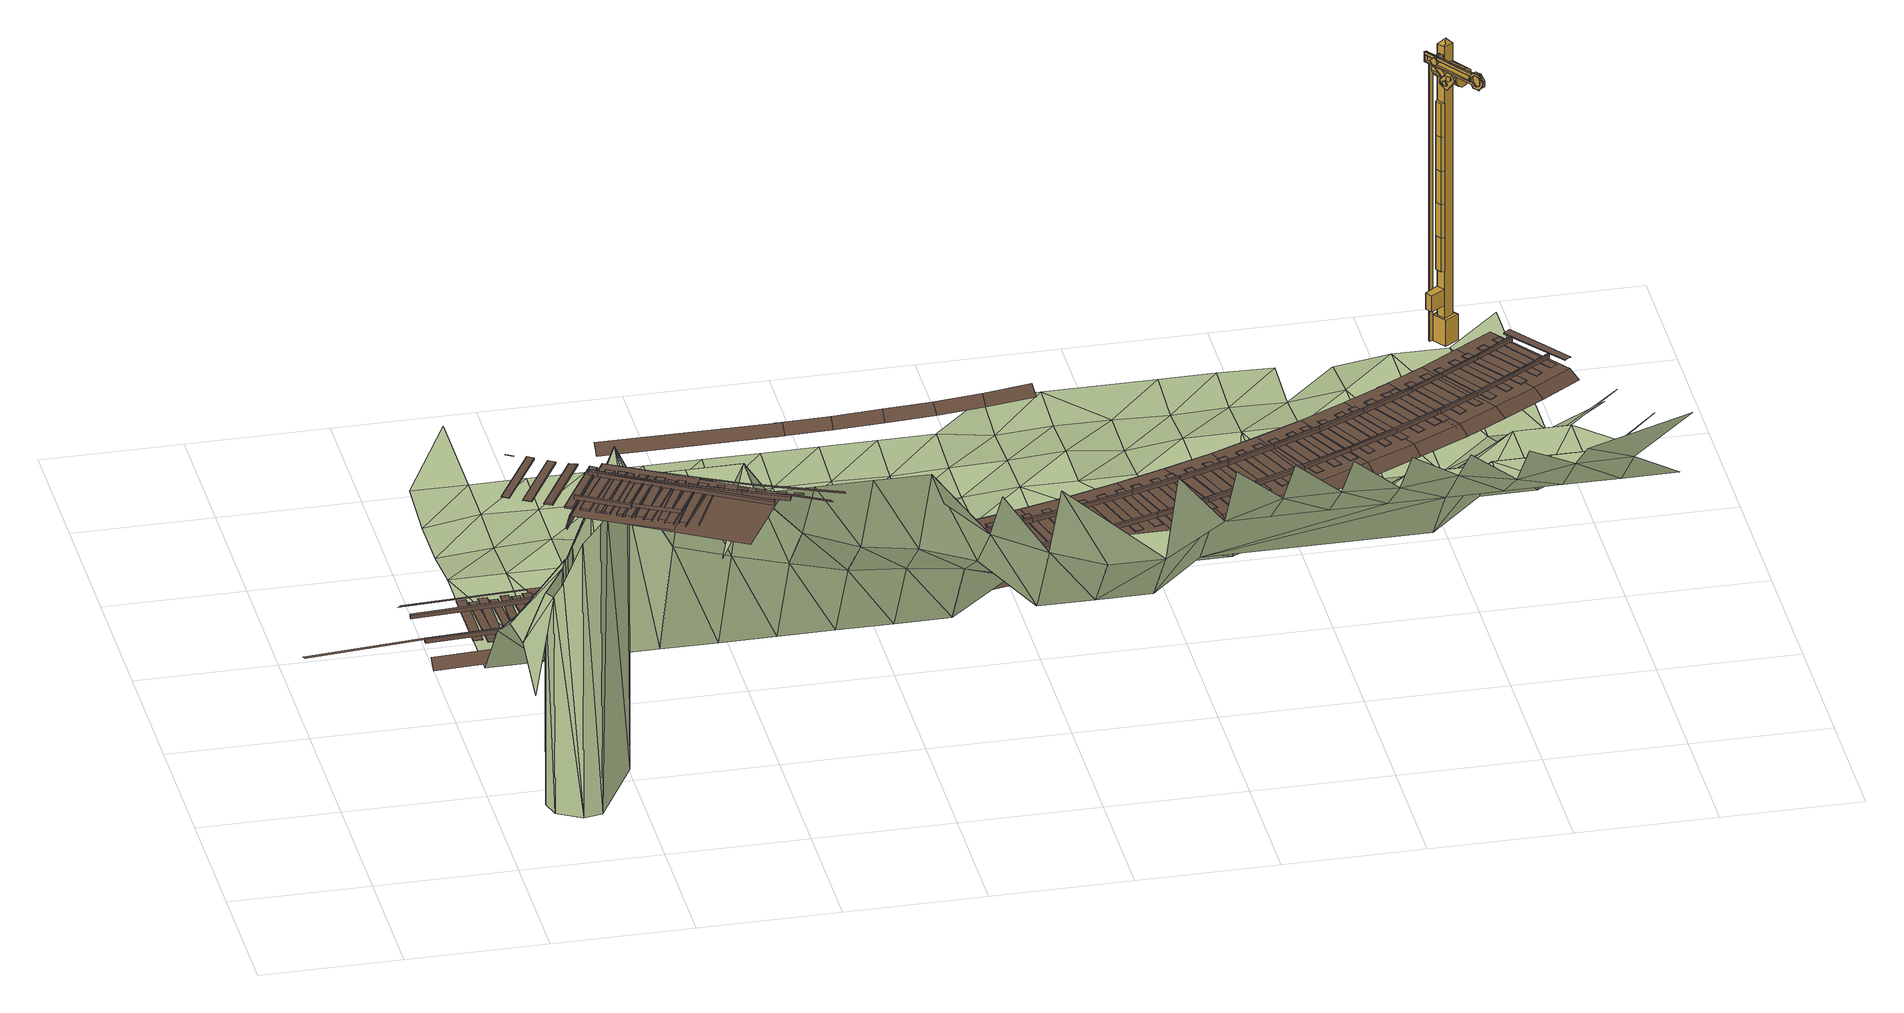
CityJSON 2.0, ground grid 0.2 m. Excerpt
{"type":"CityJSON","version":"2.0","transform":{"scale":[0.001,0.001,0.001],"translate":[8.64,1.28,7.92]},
"CityObjects":{
"cityfurniture1":{"type":"CityFurniture","attributes":{"function":"1090"},"geometry":[{"type":"MultiSurface","lod":"3","boundaries":[[[0,1,2,3]],[[1,0,4,5]],[[3,2,6,7]],[[2,1,5,6]],[[3,7,4,0]],[[8,9,10,11]],[[12,13,14,15]],[[13,8,11,14]],[[12,15,10,9]],[[16,17,18,19]],[[19,18,20,21]],[[22,23,21,20]],[[23,16,19,21]],[[22,20,18,17]],[[15,14,23,22]],[[15,22,17,10]],[[11,10,17,16]],[[7,12,9,4]],[[14,11,16,23]],[[6,5,8,13]],[[5,4,9,8]],[[7,6,13,12]],[[24,25,26,27]],[[28,29,30,31]],[[27,26,32,33]],[[34,35,29,28]],[[33,36,30,29,35,37,24,27]],[[34,28,31,38,32,26,25,39]],[[33,32,38,36]],[[39,37,35,34]],[[36,38,31,30]],[[25,24,37,39]],[[40,41,42,43]],[[44,45,42,41]],[[44,46,47,45]],[[46,40,43,47]],[[43,42,45,47]],[[40,46,44,41]],[[48,49,50,51]],[[51,50,52,53]],[[54,55,56,57]],[[58,59,55,54]],[[53,52,60,61]],[[53,61,56,55,59,62,48,51]],[[58,54,57,60,52,50,49,63]],[[61,60,57,56]],[[63,62,59,58]],[[49,48,62,63]],[[64,65,66,67]],[[65,68,69,66]],[[70,69,68,71]],[[64,71,68,65]],[[67,66,69,70]],[[67,70,71,64]],[[72,73,74,41]],[[72,75,76,73]],[[75,77,78,76]],[[77,41,74,78]],[[73,76,78,74]],[[72,41,77,75]],[[79,80,81,82]],[[83,81,82,84]],[[85,80,81,83]],[[86,79,80,85]],[[84,82,79,86]],[[87,88,89,90]],[[88,87,91,92]],[[92,91,93,94]],[[90,89,94,93]],[[89,88,92,94]],[[90,93,91,87]],[[95,96,97,98]],[[99,100,96,95]],[[101,102,100,99]],[[103,104,102,101]],[[104,103,105,106]],[[106,105,107,108]],[[108,107,109,110]],[[110,109,111,112]],[[112,111,113,114]],[[113,115,116,114]],[[116,115,117,118]],[[118,117,119,120]],[[121,122,120,119]],[[123,122,121,124]],[[125,126,123,124]],[[98,97,126,125]],[[116,118,120,122,123,126,97,96,100,102,104,106,108,110,112,114]],[[124,121,119,117,115,113,111,109,107,105,103,101,99,95,98,125]],[[86,127,84]],[[84,127,83]],[[83,127,85]],[[85,127,86]],[[128,129,130,131]],[[132,128,131,133]],[[134,132,133,135]],[[136,134,135,137]],[[137,138,139,136]],[[138,140,141,139]],[[140,142,143,141]],[[142,144,145,143]],[[144,146,147,145]],[[146,148,149,147]],[[148,150,151,149]],[[150,152,153,151]],[[154,153,152,155]],[[156,154,155,157]],[[158,156,157,159]],[[129,158,159,130]],[[157,155,152,150,148,146,144,142,140,138,137,135,133,131,130,159]],[[149,151,153,154,156,158,129,128,132,134,136,139,141,143,145,147]],[[160,161,162,163]],[[164,165,166,167]],[[167,166,168,169]],[[170,171,165,164]],[[172,173,171,170]],[[174,175,176,177]],[[178,179,180,181]],[[177,176,182,183]],[[184,185,162,161]],[[186,187,188,189]],[[190,164,167,191]],[[191,167,169,192]],[[193,194,195,196]],[[197,186,189,198]],[[199,200,201,202]],[[203,178,181,204]],[[205,195,194,206]],[[175,207,208,176]],[[176,208,209,182]],[[210,211,212,213]],[[214,172,170,215]],[[216,217,218,219]],[[215,170,164,190]],[[220,221,222,223]],[[217,224,225,218]],[[226,199,202,227]],[[224,228,229,225]],[[200,210,213,201]],[[230,226,227,231]],[[228,205,206,229]],[[198,230,231,197]],[[232,233,221,220]],[[204,181,234,235]],[[192,169,178,203]],[[184,236,237,214,215,190,191,192,203,204,235,209,208,207,238,185],[206,194,193,211,210,200,199,226,230,198,189,188,219,218,225,229],[233,239,240,222,221]],[[235,234,182,209]],[[241,237,236,242]],[[211,193,196,212]],[[243,244,240,239]],[[172,214,237,241]],[[169,168,179,178]],[[181,180,245,234]],[[234,245,183,182]],[[246,241,242,247]],[[173,172,241,246]],[[238,248,162,185]],[[248,238,207,175]],[[249,222,240,244]],[[249,223,222]],[[163,250,174,177,183,245,180,179,168,166,165,171,173,246,247,160]],[[248,250,163,162]],[[250,248,175,174]],[[247,251,161,160]],[[251,247,242]],[[251,236,184,161]],[[251,242,236]],[[233,252,243,239]],[[252,232,220,223,249,244,243]],[[232,252,233]],[[216,187,186,197,231,227,202,201,213,212,196,195,205,228,224,217]],[[219,188,187,216]],[[253,254,255,256]],[[257,258,259,260]],[[256,255,261,262]],[[263,264,258,257]],[[256,262,265,259,258,264,266,253]],[[257,260,267,261,255,254,268,263]],[[262,261,265]],[[261,267,265]],[[268,266,264,263]],[[260,259,265,267]],[[266,268,254,253]],[[269,270,271,272,273,274,275,276]],[[270,277,278,271]],[[279,280,278,277,281,282,283,284]],[[276,282,281,269]],[[269,281,277,270]],[[284,274,273,279]],[[275,283,282,276]],[[283,275,274,284]],[[280,272,271,278]],[[279,273,272,280]]]}]},
"terrain1":{"type":"TINRelief","geometry":[{"type":"CompositeSurface","lod":"3","boundaries":[[[285,286,287]],[[287,286,288]],[[289,287,288]],[[290,288,286]],[[288,291,289]],[[288,290,291]],[[292,293,287]],[[287,289,292]],[[286,294,290]],[[294,286,295]],[[291,292,289]],[[294,295,296]],[[297,291,290]],[[298,299,293]],[[296,300,294]],[[293,292,301]],[[297,290,294]],[[300,296,302]],[[292,291,297]],[[301,298,293]],[[299,303,304]],[[300,297,294]],[[305,300,302]],[[292,297,301]],[[298,303,299]],[[301,297,306]],[[298,301,306]],[[306,297,307]],[[307,298,306]],[[300,308,297]],[[303,309,304]],[[300,305,310]],[[298,307,311]],[[308,307,297]],[[307,312,311]],[[308,300,310]],[[307,308,312]],[[310,305,313]],[[298,311,314]],[[315,312,308]],[[316,313,305]],[[314,311,312]],[[298,317,303]],[[312,315,318]],[[308,310,315]],[[319,309,303]],[[310,313,320]],[[318,314,312]],[[321,310,320]],[[315,321,322]],[[323,321,320]],[[322,321,323]],[[315,322,318]],[[310,321,315]],[[324,325,309]],[[322,314,318]],[[313,316,320]],[[314,317,298]],[[314,322,323]],[[320,316,323]],[[317,319,303]],[[324,309,319]],[[326,327,325]],[[316,328,323]],[[329,314,323]],[[324,326,325]],[[330,331,327]],[[328,329,323]],[[314,332,317]],[[333,319,317]],[[330,327,326]],[[334,324,319]],[[314,329,332]],[[335,328,316]],[[332,333,317]],[[335,336,337]],[[334,319,333]],[[330,338,331]],[[339,326,324]],[[328,340,329]],[[339,324,334]],[[341,330,326]],[[335,340,328]],[[329,342,332]],[[343,333,332]],[[339,341,326]],[[344,334,333]],[[329,340,342]],[[335,337,345]],[[342,343,332]],[[343,344,333]],[[346,339,334]],[[347,345,337]],[[335,348,340]],[[346,334,344]],[[349,341,339]],[[348,335,345]],[[340,350,342]],[[351,343,342]],[[349,339,346]],[[352,344,343]],[[340,348,350]],[[347,353,345]],[[350,351,342]],[[352,343,351]],[[354,346,344]],[[355,353,347]],[[345,356,348]],[[352,354,344]],[[357,349,346]],[[345,353,356]],[[348,358,350]],[[359,351,350]],[[357,346,354]],[[360,352,351]],[[348,356,358]],[[358,359,350]],[[355,361,353]],[[360,351,359]],[[362,354,352]],[[363,361,355]],[[353,364,356]],[[362,352,360]],[[365,357,354]],[[361,364,353]],[[356,366,358]],[[367,359,358]],[[362,365,354]],[[363,368,369]],[[370,360,359]],[[356,364,366]],[[363,371,361]],[[366,367,358]],[[367,370,359]],[[372,362,360]],[[371,363,369]],[[373,364,361]],[[372,360,370]],[[374,365,362]],[[373,361,371]],[[364,375,366]],[[376,367,366]],[[374,362,372]],[[377,378,369]],[[379,370,367]],[[364,373,375]],[[375,376,366]],[[369,380,371]],[[379,367,376]],[[381,372,370]],[[369,378,380]],[[382,373,371]],[[379,381,370]],[[383,374,372]],[[380,382,371]],[[373,384,375]],[[385,376,375]],[[383,372,381]],[[386,387,378]],[[388,379,376]],[[384,373,382]],[[378,389,380]],[[388,376,385]],[[390,381,379]],[[391,385,375]],[[384,391,375]],[[378,387,389]],[[390,379,388]],[[386,392,387]],[[393,383,381]],[[394,382,380]],[[394,384,382]],[[390,393,381]],[[389,394,380]],[[395,385,391]],[[396,388,385]],[[392,389,387]],[[397,391,384]],[[395,396,385]],[[398,390,388]],[[394,397,384]],[[397,395,391]],[[398,388,396]],[[389,392,399]],[[400,393,390]],[[400,390,398]],[[401,402,392]],[[403,396,395]],[[403,395,397]],[[404,389,399]],[[405,399,392]],[[406,398,396]],[[407,394,389]],[[405,392,402]],[[403,406,396]],[[408,400,398]],[[399,405,404]],[[394,409,397]],[[408,398,406]],[[410,411,402]],[[407,389,404]],[[412,400,408]],[[409,403,397]],[[413,405,402]],[[414,406,403]],[[413,402,411]],[[414,403,415]],[[416,408,406]],[[409,394,407]],[[409,415,403]],[[414,416,406]],[[417,418,411]],[[419,412,408]],[[420,404,405]],[[419,408,416]],[[421,413,411]],[[422,414,415]],[[420,405,413]],[[418,421,411]],[[409,423,415]],[[422,415,423]],[[424,416,414]],[[424,419,416]],[[424,414,422]],[[425,426,418]],[[420,413,421]],[[427,407,404]],[[407,428,409]],[[420,421,418]],[[409,429,423]],[[429,422,423]],[[430,428,407]],[[431,404,420]],[[420,418,426]],[[419,424,432]],[[433,424,422]],[[434,409,428]],[[427,430,407]],[[404,431,427]],[[433,422,429]],[[435,436,426]],[[437,429,409]],[[437,409,434]],[[438,428,430]],[[432,424,433]],[[431,420,426]],[[439,438,430]],[[440,434,428]],[[431,426,436]],[[427,439,430]],[[441,433,429]],[[440,428,438]],[[440,437,434]],[[437,441,429]],[[442,436,443]],[[444,432,433]],[[445,438,439]],[[444,433,441]],[[446,431,436]],[[427,445,439]],[[447,440,438]],[[442,446,436]],[[448,437,440]],[[449,427,431]],[[450,441,437]],[[445,447,438]],[[446,449,431]],[[450,437,448]],[[451,452,442]],[[453,448,440]],[[454,444,441]],[[453,440,447]],[[455,445,427]],[[427,449,456]],[[450,454,441]],[[457,446,442]],[[456,455,427]],[[458,447,445]],[[449,446,457]],[[457,442,452]],[[459,450,448]],[[459,448,453]],[[458,445,455]],[[460,453,447]],[[449,461,456]],[[449,457,462]],[[463,452,464]],[[458,460,447]],[[461,449,462]],[[460,459,453]],[[465,450,459]],[[466,457,452]],[[467,455,456]],[[467,458,455]],[[466,452,463]],[[461,467,456]],[[462,457,468]],[[464,469,463]],[[470,460,458]],[[468,457,466]],[[462,471,461]],[[472,459,460]],[[472,465,459]],[[470,458,467]],[[468,471,462]],[[473,466,463]],[[470,474,460]],[[474,472,460]],[[475,467,461]],[[476,461,471]],[[468,466,473]],[[475,461,476]],[[477,470,467]],[[478,471,468]],[[475,477,467]],[[479,474,470]],[[480,472,474]],[[481,476,471]],[[479,470,477]],[[481,475,476]],[[479,480,474]],[[482,477,475]],[[483,479,477]],[[479,484,480]]]}]},
"railway1":{"type":"Railway","attributes":{"function":"1855"},"geometry":[{"type":"MultiSurface","lod":"3","boundaries":[[[485,486,487,488]],[[489,490,491,492]],[[493,494,492,491]],[[489,495,496,490]],[[497,498,499,500]],[[496,495,494,493]],[[501,485,488,502]],[[503,504,505,506]],[[501,507,486,485]],[[487,508,502,488]],[[509,510,511,512]],[[486,507,508,487]],[[513,497,500,514]],[[515,516,517,518]],[[495,489,492,494]],[[513,519,498,497]],[[499,520,514,500]],[[498,519,520,499]],[[521,522,523,524]],[[525,509,512,526]],[[527,528,529,530]],[[507,501,502,508]],[[525,531,510,509]],[[511,532,526,512]],[[533,534,535,536]],[[510,531,532,511]],[[537,533,536,538]],[[539,540,541,542]],[[543,544,541,545]],[[546,537,538,547]],[[548,515,518,549]],[[550,551,552,553]],[[517,554,549,518]],[[519,513,514,520]],[[516,555,554,517]],[[556,521,524,557]],[[523,558,557,524]],[[559,527,530,560]],[[522,561,558,523]],[[529,562,560,530]],[[531,525,526,532]],[[528,563,562,529]],[[564,550,553,565]],[[552,566,565,553]],[[567,568,569,570]],[[571,572,573,574]],[[575,567,570,576]],[[577,575,576,578]],[[551,579,566,552]],[[541,540,580,581,582,583]],[[555,548,549,554]],[[584,585,574,573]],[[547,538,586,587]],[[588,589,585,584]],[[590,591,592,593]],[[561,556,557,558]],[[594,595,593,592]],[[596,597,598,599]],[[600,601,595,594]],[[563,559,560,562]],[[602,603,599,598]],[[604,605,603,602]],[[606,607,608,609]],[[542,541,583,610]],[[579,564,565,566]],[[611,612,609,608]],[[541,544,613,614]],[[615,616,617,618]],[[619,620,612,611]],[[589,571,574,585]],[[621,622,618,617]],[[623,624,622,621]],[[570,569,625,626]],[[576,570,626,627]],[[578,576,627,628]],[[601,590,593,595]],[[629,630,631,632]],[[633,634,632,631]],[[635,636,567,568]],[[637,638,639,640]],[[636,641,642,567]],[[605,596,599,603]],[[641,643,644,642]],[[645,646,634,633]],[[647,648,649,650]],[[620,606,609,612]],[[610,583,582,651]],[[624,615,618,622]],[[646,629,632,634]],[[545,541,614,652]],[[626,625,653,654]],[[627,626,654,655]],[[628,627,655,656]],[[657,637,640,658]],[[659,647,650,660]],[[661,662,663,664]],[[651,582,665,666]],[[667,668,669,670]],[[671,672,673,674]],[[654,653,675,676]],[[655,654,676,677]],[[656,655,677,678]],[[679,680,681,682]],[[683,684,685,686]],[[687,688,689,690]],[[666,665,691,692]],[[693,694,695,696]],[[652,614,697,698]],[[692,691,699,700]]]}]},
"railway2":{"type":"Railway","attributes":{"function":"1855"},"geometry":[{"type":"MultiSurface","lod":"3","boundaries":[[[701,702,703,704]],[[705,706,707,708]],[[709,701,704,710]],[[711,712,713,714]],[[710,704,703,715]],[[716,717,718,719]],[[720,721,722,723]],[[724,725,720,723,726,727,713,712]],[[702,728,715,703]],[[729,716,719,730]],[[731,732,733,734]],[[730,719,718,735]],[[728,709,710,715]],[[736,737,738,739]],[[737,740,741,738]],[[740,742,743,741]],[[717,744,735,718]],[[745,731,734,746]],[[747,748,749,750]],[[744,729,730,735]],[[746,734,733,751]],[[752,753,754,755]],[[732,756,751,733]],[[757,752,755,758]],[[759,760,761,762]],[[758,755,754,763]],[[756,745,746,751]],[[753,764,763,754]],[[765,759,762,766]],[[764,757,758,763]],[[766,762,761,767]],[[768,769,770,771]],[[760,772,767,761]],[[773,768,771,774]],[[775,776,777,778]],[[774,771,770,779]],[[772,765,766,767]],[[769,780,779,770]],[[781,775,778,782]],[[783,784,785,786]],[[780,773,774,779]],[[782,778,777,787]],[[788,783,786,789]],[[776,790,787,777]],[[789,786,785,791]],[[792,793,794,795]],[[790,781,782,787]],[[784,796,791,785]],[[797,792,795,798]],[[799,800,801,802]],[[796,788,789,791]],[[798,795,794,803]],[[804,799,802,805]],[[793,806,803,794]],[[805,802,801,807]],[[808,809,810,811]],[[806,797,798,803]],[[800,812,807,801]],[[813,808,811,814]],[[815,816,817,818]],[[812,804,805,807]],[[814,811,810,819]],[[809,820,819,810]],[[821,815,818,822]],[[822,818,817,823]],[[824,825,706,705]],[[826,827,828,829]],[[820,813,814,819]],[[816,830,823,817]],[[831,826,829,832]],[[833,834,835,836]],[[837,724,712,711]],[[725,838,721,720]],[[830,821,822,823]],[[832,829,828,839]],[[825,840,747,706]],[[827,841,839,828]],[[842,833,836,843]],[[843,836,835,844]],[[845,846,847,848]],[[841,831,832,839]],[[849,850,737,736]],[[850,851,740,737]],[[834,852,844,835]],[[851,853,742,740]],[[854,845,848,855]],[[840,856,748,747]],[[852,842,843,844]],[[857,858,859,860]],[[855,848,847,861]],[[846,862,861,847]],[[862,857,860,861]],[[861,860,859,863]],[[864,865,866,867]],[[862,854,855,861]],[[858,868,863,859]],[[869,864,867,870]],[[865,871,872,866]],[[868,862,861,863]],[[870,867,866,873]],[[874,865,866,875]],[[865,876,873,866]],[[875,866,872,877]],[[876,869,870,873]],[[871,878,877,872]],[[879,880,881,882]],[[883,884,885,886]],[[878,874,875,877]],[[887,879,882,888]],[[840,889,890,891]],[[856,840,825,824]],[[888,882,881,892]],[[880,893,892,881]],[[894,895,886,885]],[[896,897,898,899]],[[893,887,888,892]],[[900,901,902,903]],[[901,904,905,902]],[[904,906,907,905]],[[908,896,899,909]],[[909,899,898,910]],[[895,911,883,886]],[[897,912,910,898]],[[913,914,915,916]],[[914,917,918,915]],[[917,919,920,918]],[[921,922,923,924]],[[912,908,909,910]],[[911,925,884,883]],[[926,921,924,927]],[[927,924,923,928]],[[922,929,928,923]],[[930,931,932,933]],[[929,926,927,928]],[[934,930,933,935]],[[935,933,932,936]],[[937,938,895,894]],[[931,939,936,932]],[[939,934,935,936]],[[940,941,942,943]],[[944,945,901,900]],[[945,946,904,901]],[[946,947,906,904]],[[948,940,943,949]],[[938,950,911,895]],[[949,943,942,951]],[[952,953,914,913]],[[953,954,917,914]],[[954,955,919,917]],[[941,956,951,942]],[[956,948,949,951]],[[950,957,925,911]],[[958,959,960,961]],[[962,958,961,963]],[[963,961,960,964]],[[959,965,964,960]],[[965,962,963,964]],[[966,967,968,969]],[[970,966,969,971]],[[971,969,968,972]],[[973,974,938,937]],[[967,975,972,968]],[[976,977,945,944]],[[977,978,946,945]],[[978,979,947,946]],[[975,970,971,972]],[[974,980,950,938]],[[981,982,983,984]],[[985,986,953,952]],[[987,981,984,988]],[[986,989,954,953]],[[989,990,955,954]],[[988,984,983,991]],[[980,992,957,950]],[[982,993,991,983]],[[993,987,988,991]],[[994,995,996,997]],[[998,994,997,999]],[[999,997,996,1000]],[[995,1001,1000,996]],[[1001,998,999,1000]],[[1002,1003,1004,1005]],[[1006,1007,1008,1009]],[[1010,1006,1009,1011]],[[1012,1013,974,973]],[[1011,1009,1008,1014]],[[1015,1016,977,976]],[[1016,1017,978,977]],[[1017,1018,979,978]],[[1007,1019,1014,1008]],[[1013,1020,980,974]],[[1019,1010,1011,1014]],[[1021,1022,986,985]],[[1022,1023,989,986]],[[1023,1024,990,989]],[[1025,1026,1027,1028]],[[1020,1029,992,980]],[[1030,1025,1028,1031]],[[1031,1028,1027,1032]],[[1026,1033,1032,1027]],[[1033,1030,1031,1032]],[[1034,1035,1036,1037]],[[1038,1034,1037,1039]],[[1039,1037,1036,1040]],[[1035,1041,1040,1036]],[[1041,1038,1039,1040]],[[1042,1043,1013,1012]],[[1044,1045,1046,1047]],[[1048,1044,1047,1049]],[[1050,1051,1016,1015]],[[1051,1052,1017,1016]],[[1052,1053,1018,1017]],[[1049,1047,1046,1054]],[[1043,1055,1020,1013]],[[1056,1057,1022,1021]],[[1057,1058,1023,1022]],[[1045,1059,1054,1046]],[[1058,1060,1024,1023]],[[1059,1048,1049,1054]],[[1055,1061,1029,1020]],[[1062,1063,1064,1065]],[[1066,1067,1068,1069]],[[1070,1066,1069,1071]],[[1071,1069,1068,1072]],[[1067,1073,1072,1068]],[[1073,1070,1071,1072]],[[1074,1075,1076,1077]],[[1075,1078,1079,1076]],[[1077,1076,1079,1080]],[[1081,1082,1063,1062]],[[1083,1074,1077,1080]],[[1078,1083,1080,1079]],[[1084,1085,1043,1042]],[[1086,1087,1051,1050]],[[1087,1088,1052,1051]],[[1088,1089,1053,1052]],[[1085,1090,1055,1043]],[[1091,1092,1093,1094]],[[1092,1095,1096,1093]],[[1097,1098,1057,1056]],[[1098,1099,1058,1057]],[[1099,1100,1060,1058]],[[1094,1093,1096,1101]],[[1090,1102,1061,1055]],[[1103,1091,1094,1101]],[[1095,1103,1101,1096]],[[1104,1105,1106,1107]],[[1105,1108,1109,1106]],[[1107,1106,1109,1110]],[[1111,1104,1107,1110]],[[1108,1111,1110,1109]],[[1112,1113,1082,1081]],[[1114,1115,1116,1117]],[[1115,1118,1119,1116]],[[1117,1116,1119,1120]],[[1121,1114,1117,1120]],[[1118,1121,1120,1119]],[[1122,1123,1085,1084]],[[1124,1125,1087,1086]],[[1125,1126,1088,1087]],[[1126,1127,1089,1088]],[[1123,1128,1090,1085]],[[1129,1130,1100,1099]],[[1131,1129,1099,1098]],[[1132,1131,1098,1097]],[[1128,1133,1102,1090]],[[1134,1135,1136,1137]],[[1135,1138,1139,1136]],[[1137,1136,1139,1140]],[[1141,1134,1137,1140]],[[1138,1141,1140,1139]],[[1142,1143,1144,1145]],[[1143,1146,1147,1144]],[[1145,1144,1147,1148]],[[1149,1142,1145,1148]],[[1150,1151,1113,1112]],[[1146,1149,1148,1147]],[[1152,1153,1154,1155]],[[1153,1156,1157,1154]],[[1155,1154,1157,1158]],[[1159,1152,1155,1158]],[[1160,1161,1123,1122]],[[1162,1163,1125,1124]],[[1163,1164,1126,1125]],[[1156,1159,1158,1157]],[[1164,1165,1127,1126]],[[1161,1166,1128,1123]],[[1167,1168,1131,1132]],[[1168,1169,1129,1131]],[[1169,1170,1130,1129]],[[1166,1171,1133,1128]],[[1172,1173,1174,1175]],[[1173,1176,1177,1174]],[[1175,1174,1177,1178]],[[1179,1172,1175,1178]],[[1176,1179,1178,1177]],[[1180,1181,1151,1150]],[[1182,1183,1184,1185]],[[1186,1182,1185,1187]],[[1185,1184,1188,1187]],[[1183,1189,1188,1184]],[[1189,1186,1187,1188]],[[1190,1191,1192,1193]],[[1194,1195,1168,1167]],[[1196,1197,1171,1166]],[[1198,1196,1166,1161]],[[1195,1199,1169,1168]],[[1200,1201,1163,1162]],[[1201,1202,1164,1163]],[[1202,1203,1165,1164]],[[1199,1204,1170,1169]],[[1205,1198,1161,1160]],[[1206,1190,1193,1207]],[[1193,1192,1208,1207]],[[1191,1209,1208,1192]],[[1209,1206,1207,1208]],[[1210,1211,1212,1213]],[[1214,1215,1181,1180]],[[1216,1210,1213,1217]],[[1213,1212,1218,1217]],[[1211,1219,1218,1212]],[[1219,1216,1217,1218]],[[1220,1221,1222,1223]],[[1224,1220,1223,1225]],[[1223,1222,1226,1225]],[[1221,1227,1226,1222]],[[1227,1224,1225,1226]],[[1228,1229,1197,1196]],[[1230,1231,1195,1194]],[[1231,1232,1199,1195]],[[1232,1233,1204,1199]],[[1234,1228,1196,1198]],[[1235,1236,1203,1202]],[[1237,1235,1202,1201]],[[1238,1237,1201,1200]],[[1239,1234,1198,1205]],[[1240,1241,1242,1243]],[[1244,1240,1243,1245]],[[1243,1242,1246,1245]],[[1241,1247,1246,1242]],[[1247,1244,1245,1246]],[[1248,1249,1250,1251]],[[1252,1248,1251,1253]],[[1251,1250,1254,1253]],[[1249,1255,1254,1250]],[[1255,1252,1253,1254]],[[1256,1257,1258,1259]],[[1260,1256,1259,1261]],[[1259,1258,1262,1261]],[[1257,1263,1262,1258]],[[1263,1260,1261,1262]],[[1264,1265,1229,1228]],[[1266,1267,1231,1230]],[[1267,1268,1232,1231]],[[1268,1269,1233,1232]],[[1270,1264,1228,1234]],[[1271,1272,1237,1238]],[[1272,1273,1235,1237]],[[1273,1274,1236,1235]],[[1275,1270,1234,1239]],[[1276,1277,1278,1279]],[[1280,1276,1279,1281]],[[1279,1278,1282,1281]],[[1277,1283,1282,1278]],[[1283,1280,1281,1282]],[[1284,1285,1286,1287]],[[1285,1288,1289,1286]],[[1286,1289,1290,1287]],[[1291,1284,1287,1290]],[[1288,1291,1290,1289]],[[1292,1293,1294,1295]],[[1293,1296,1297,1294]],[[1298,1299,1265,1264]],[[1294,1297,1300,1295]],[[1301,1302,1267,1266]],[[1302,1303,1268,1267]],[[1303,1304,1269,1268]],[[1305,1298,1264,1270]],[[1306,1292,1295,1300]],[[1296,1306,1300,1297]],[[1307,1308,1272,1271]],[[1308,1309,1273,1272]],[[1309,1310,1274,1273]],[[1311,1305,1270,1275]],[[1312,1313,1314,1315]],[[1316,1312,1315,1317]],[[1315,1314,1318,1317]],[[1313,1319,1318,1314]],[[1319,1316,1317,1318]],[[1320,1321,1322,1323]],[[1321,1324,1325,1322]],[[1322,1325,1326,1323]],[[1327,1320,1323,1326]],[[1324,1327,1326,1325]],[[1328,1329,1299,1298]],[[1330,1331,1304,1303]],[[1332,1330,1303,1302]],[[1333,1332,1302,1301]],[[1334,1335,1336,1337]],[[1335,1338,1339,1336]],[[1340,1328,1298,1305]],[[1336,1339,1341,1337]],[[1342,1343,1310,1309]],[[1344,1342,1309,1308]],[[1345,1344,1308,1307]],[[1346,1334,1337,1341]],[[1347,1340,1305,1311]],[[1338,1346,1341,1339]],[[1348,1349,1350,1351]],[[1349,1352,1353,1350]],[[1350,1353,1354,1351]],[[1355,1348,1351,1354]],[[1352,1355,1354,1353]],[[1356,1357,1358,1359]],[[1357,1360,1361,1358]],[[1358,1361,1362,1359]],[[1363,1364,1329,1328]],[[1365,1356,1359,1362]],[[1360,1365,1362,1361]],[[1366,1367,1331,1330]],[[1368,1366,1330,1332]],[[1369,1368,1332,1333]],[[1370,1363,1328,1340]],[[1371,1372,1373,1374]],[[1375,1376,1343,1342]],[[1372,1377,1378,1373]],[[1379,1380,1344,1345]],[[1373,1378,1381,1374]],[[1382,1370,1340,1347]],[[1383,1371,1374,1381]],[[1377,1383,1381,1378]],[[1384,1385,1386,1387]],[[1385,1388,1389,1386]],[[1386,1389,1390,1387]],[[1391,1384,1387,1390]],[[1375,1342,1344,1380,1392,1393]],[[1388,1391,1390,1389]],[[1394,1395,1396,1397]],[[1395,1398,1399,1396]],[[1400,1401,1364,1363]],[[1396,1399,1402,1397]],[[1403,1394,1397,1402]],[[1404,1405,1367,1366]],[[1406,1404,1366,1368]],[[1407,1406,1368,1369]],[[1408,1400,1363,1370]],[[1398,1403,1402,1399]],[[1409,1410,1411,1412]],[[1393,1413,1376,1375]],[[1414,1392,1380,1379]],[[1410,1415,1416,1411]],[[1417,1418,1419,1420]],[[1421,1408,1370,1382]],[[1411,1416,1422,1412]],[[1423,1409,1412,1424]],[[1425,1409,1412,1422]],[[1409,1426,1427,1412]],[[1428,1429,1430,1431]],[[1415,1425,1422,1416]],[[1412,1427,1432,1424]],[[1420,1419,1433,1434]],[[1435,1417,1420,1434]],[[1436,1423,1424,1432]],[[1401,1400,1408,1421]],[[1437,1438,1439,1440]],[[1441,1437,1440,1442]],[[1443,1441,1442,1444]],[[1426,1436,1432,1427]],[[1445,1446,1447,1448]],[[1449,1450,1418,1417]],[[1451,1435,1434,1433]],[[1452,1453,1454,1430,1429]],[[1455,1456,1428,1431,1457]],[[1446,1458,1459,1447]],[[1447,1459,1460,1448]],[[1456,1452,1429,1428]],[[1461,1445,1448,1460]],[[1462,1449,1417,1435]],[[1458,1461,1460,1459]],[[1463,1464,1465,1466]],[[1467,1468,1438,1437]],[[1469,1470,1441,1443]],[[1464,1471,1472,1465]],[[1465,1472,1473,1466]],[[1474,1462,1435,1451]],[[1475,1463,1466,1473]],[[1476,1477,1478,1479]],[[1471,1475,1473,1472]],[[1477,1480,1481,1478]],[[1482,1483,1467,1437,1441,1470]],[[1484,1485,1450,1449]],[[1478,1481,1486,1479]],[[1487,1476,1479,1486]],[[1488,1489,1453,1452]],[[1490,1488,1452,1456]],[[1491,1492,1493,1494]],[[1495,1490,1456,1455]],[[1480,1487,1486,1481]],[[1496,1484,1449,1462]],[[1492,1497,1498,1493]],[[1493,1498,1499,1494]],[[1483,1500,1468,1467]],[[1501,1482,1470,1469]],[[1502,1491,1494,1499]],[[1503,1504,1505,1506]],[[1497,1502,1499,1498]],[[1507,1496,1462,1474]],[[1504,1508,1509,1505]],[[1505,1509,1510,1506]],[[1511,1503,1506,1510]],[[1512,1513,1514,1515]],[[1508,1511,1510,1509]],[[1516,1517,1489,1488]],[[1518,1516,1488,1490]],[[1513,1519,1520,1514]],[[1521,1518,1490,1495]],[[1514,1520,1522,1515]],[[1523,1524,1484,1496]],[[1525,1512,1515,1522]],[[1526,1527,1528,1529]],[[1530,1531,1500,1483]],[[1532,1530,1483,1482]],[[1533,1532,1482,1501]],[[1519,1525,1522,1520]],[[1527,1534,1535,1528]],[[1528,1535,1536,1529]],[[1537,1523,1496,1507]],[[1538,1526,1529,1536]],[[1539,1540,1541,1542]],[[1542,1541,1543,1544]],[[1545,1546,1544,1543]]]}]}
},
"vertices":[
[1676,974,191],[1671,973,191],[1665,982,191],[1668,985,191],[1676,974,243],[1671,973,243],[1665,982,243],[1668,985,243],[1671,973,295],[1676,974,295],[1676,974,346],[1671,973,346],[1668,985,295],[1665,982,295],[1665,982,346],[1668,985,346],[1671,973,399],[1676,974,399],[1676,974,451],[1671,973,451],[1668,985,451],[1665,982,451],[1668,985,399],[1665,982,399],[1661,971,513],[1664,973,513],[1665,970,515],[1663,969,515],[1662,977,522],[1658,974,522],[1661,971,525],[1664,973,525],[1667,969,519],[1664,966,519],[1661,978,519],[1657,977,519],[1663,969,522],[1658,974,515],[1665,970,522],[1662,977,515],[1658,985,78],[1662,987,78],[1662,987,515],[1658,985,515],[1660,990,78],[1660,990,515],[1657,989,78],[1657,989,515],[1676,965,481],[1673,962,481],[1668,968,486],[1673,970,486],[1668,969,492],[1671,970,492],[1683,949,503],[1686,950,503],[1681,957,508],[1679,953,508],[1683,948,497],[1686,950,497],[1676,958,508],[1679,961,508],[1679,961,481],[1676,957,481],[1671,965,496],[1660,982,510],[1664,983,510],[1674,968,496],[1664,977,519],[1667,978,519],[1678,962,503],[1674,961,503],[1676,968,78],[1676,968,118],[1662,987,118],[1696,981,78],[1696,981,118],[1681,1001,78],[1681,1001,118],[1676,974,118],[1689,983,118],[1681,994,118],[1668,985,118],[1681,994,538],[1668,985,538],[1689,983,538],[1676,974,538],[1676,974,138],[1655,961,138],[1649,970,138],[1668,985,138],[1676,974,163],[1655,961,163],[1668,985,163],[1649,970,163],[1660,989,494],[1687,949,494],[1686,948,499],[1658,987,499],[1663,990,489],[1690,950,489],[1667,993,486],[1694,953,486],[1671,995,484],[1697,956,484],[1674,998,486],[1702,958,486],[1679,1002,489],[1706,961,489],[1681,1002,494],[1709,964,494],[1683,1003,499],[1710,964,499],[1681,1002,505],[1709,964,505],[1679,1002,509],[1706,961,509],[1674,998,512],[1702,958,512],[1671,995,513],[1697,956,513],[1667,993,512],[1694,953,512],[1690,950,509],[1663,990,509],[1660,989,505],[1687,949,505],[1679,983,547],[1674,974,516],[1676,974,519],[1668,969,519],[1668,970,516],[1674,975,515],[1668,971,515],[1674,977,513],[1667,973,513],[1671,979,513],[1665,974,513],[1664,977,513],[1671,982,513],[1663,978,515],[1670,982,515],[1663,979,516],[1668,985,516],[1662,979,519],[1668,985,519],[1663,979,522],[1668,985,522],[1663,978,524],[1670,982,524],[1664,977,525],[1671,982,525],[1665,974,525],[1671,979,525],[1674,977,525],[1667,973,525],[1674,975,524],[1668,971,524],[1674,974,522],[1668,970,522],[1654,991,510],[1652,990,510],[1652,990,525],[1654,991,525],[1711,904,510],[1713,905,510],[1715,902,513],[1713,901,513],[1715,902,518],[1713,901,518],[1709,908,506],[1711,909,506],[1706,910,506],[1708,913,506],[1703,920,526],[1702,917,526],[1703,914,529],[1706,916,529],[1713,901,522],[1715,902,522],[1713,905,526],[1711,904,526],[1706,910,529],[1708,913,529],[1651,990,510],[1651,990,525],[1705,913,510],[1703,916,513],[1702,914,513],[1703,913,510],[1710,902,510],[1711,901,513],[1712,900,518],[1706,908,526],[1705,909,526],[1706,910,526],[1708,909,526],[1706,910,510],[1705,909,510],[1709,904,515],[1709,904,518],[1711,905,518],[1711,905,515],[1711,901,522],[1710,902,526],[1705,913,526],[1703,913,526],[1700,917,526],[1702,913,529],[1705,909,529],[1709,904,521],[1708,905,524],[1710,906,524],[1711,905,521],[1705,909,506],[1708,905,506],[1703,917,515],[1702,917,518],[1700,917,518],[1700,916,515],[1700,921,518],[1697,920,518],[1699,918,522],[1700,921,522],[1703,917,521],[1700,916,521],[1708,905,513],[1710,906,513],[1703,916,524],[1702,914,524],[1706,908,510],[1708,909,510],[1700,921,513],[1699,918,513],[1709,908,529],[1708,905,529],[1700,917,510],[1702,913,506],[1700,917,525],[1652,986,513],[1652,986,522],[1703,914,506],[1702,917,510],[1655,987,513],[1655,987,522],[1711,909,529],[1706,916,506],[1703,920,510],[1700,918,525],[1700,920,522],[1703,920,525],[1700,918,510],[1700,920,513],[1673,964,487],[1671,962,487],[1670,964,489],[1671,965,489],[1674,957,490],[1676,957,490],[1674,960,493],[1674,958,493],[1670,962,492],[1671,964,492],[1674,957,487],[1676,958,487],[1674,961,494],[1674,961,486],[1671,961,494],[1673,960,486],[1676,958,499],[1676,957,502],[1678,956,503],[1679,953,503],[1680,952,500],[1680,953,497],[1678,954,496],[1677,957,496],[1674,957,502],[1676,954,503],[1679,950,500],[1678,953,503],[1674,957,499],[1674,957,496],[1677,953,496],[1678,952,497],
[240,80,220],[277,135,336],[240,159,256],[271,159,330],[270,161,327],[279,137,0],[272,163,0],[309,228,324],[240,240,240],[314,117,0],[288,127,359],[312,113,426],[331,268,1],[320,320,247],[240,320,183],[341,123,0],[315,240,330],[338,121,449],[320,400,80],[240,400,80],[352,143,449],[320,248,327],[330,266,333],[359,274,1],[240,639,80],[401,228,1],[352,272,381],[357,272,388],[395,219,449],[399,320,449],[394,254,1],[479,80,449],[399,400,80],[392,252,438],[320,639,80],[399,224,449],[396,236,449],[395,240,442],[399,240,449],[320,719,74],[240,719,68],[320,800,80],[240,800,68],[479,240,449],[479,320,285],[320,880,80],[240,880,80],[479,400,80],[399,639,80],[399,719,78],[559,240,449],[479,0,449],[559,159,449],[320,1039,80],[399,800,78],[559,320,260],[399,880,80],[559,400,80],[479,639,80],[479,719,65],[639,240,332],[479,800,77],[639,159,449],[639,320,239],[479,880,80],[639,400,80],[559,639,80],[559,719,65],[719,240,300],[559,800,74],[719,159,449],[719,320,218],[559,880,80],[719,400,80],[639,639,80],[639,719,65],[799,240,287],[639,800,66],[799,159,449],[799,320,211],[639,880,80],[799,400,80],[719,639,80],[799,80,449],[879,159,346],[719,719,72],[879,240,259],[719,800,72],[879,320,201],[719,880,80],[879,400,80],[799,639,80],[879,80,449],[960,159,308],[799,719,66],[960,240,179],[799,800,72],[960,320,179],[799,880,80],[960,400,134],[879,639,80],[960,80,449],[1040,159,279],[879,719,70],[1040,240,179],[879,800,70],[960,480,80],[1120,159,279],[879,880,80],[1040,400,179],[960,639,80],[960,719,74],[1040,480,80],[960,800,73],[1120,240,179],[960,880,80],[1120,80,449],[1200,159,327],[1040,719,80],[1200,320,179],[1200,240,279],[1040,800,75],[1280,400,179],[1040,880,68],[1280,480,80],[1200,80,449],[1280,159,353],[1040,960,80],[1280,240,279],[1120,800,80],[1120,719,80],[1120,880,73],[1280,80,449],[1360,159,353],[1120,960,80],[1440,240,279],[1360,240,279],[1200,800,70],[1200,719,80],[1200,880,73],[1360,80,445],[1440,159,349],[1520,320,179],[1360,480,112],[1280,800,80],[1360,400,179],[1520,240,279],[1280,960,80],[1280,880,70],[1360,560,80],[1440,80,442],[1520,159,359],[1360,800,80],[1440,480,137],[1440,400,179],[1440,560,80],[1360,880,72],[1600,159,343],[1520,80,436],[1360,960,80],[1520,480,179],[1600,240,279],[1520,560,115],[1440,800,80],[1600,320,279],[1440,880,70],[1600,80,432],[1680,159,358],[1520,639,80],[1440,960,78],[1600,480,179],[1600,400,179],[1680,240,279],[1600,560,128],[1520,880,80],[1600,639,80],[1680,400,179],[1680,320,279],[1760,159,359],[1680,80,426],[1520,960,70],[1760,240,279],[1680,560,179],[1760,320,279],[1840,159,417],[1680,639,115],[1760,400,215],[1600,960,80],[1840,240,279],[1680,719,80],[1760,560,179],[1760,480,179],[1760,639,124],[1840,400,279],[1760,719,80],[1680,960,80],[1840,480,179],[1840,639,179],[1840,719,115],[1760,1039,80],
[245,186,461],[256,180,461],[256,180,462],[245,186,462],[274,294,461],[219,201,461],[219,201,462],[274,294,464],[229,195,462],[283,288,464],[283,288,461],[229,195,461],[271,171,461],[282,165,461],[282,165,464],[271,171,462],[299,278,461],[299,278,464],[258,303,461],[248,309,461],[248,309,462],[258,303,462],[309,272,461],[309,272,464],[296,155,461],[306,149,461],[306,149,464],[296,155,464],[325,264,461],[325,264,464],[315,145,461],[327,139,461],[327,139,464],[315,145,464],[336,258,462],[336,258,465],[334,135,461],[344,129,461],[344,129,464],[334,135,464],[351,250,462],[351,250,465],[341,131,461],[352,125,461],[352,125,464],[341,131,464],[360,244,462],[360,244,465],[312,169,470],[312,169,464],[381,129,464],[381,129,470],[314,172,470],[383,133,470],[292,119,449],[299,133,461],[370,260,461],[376,274,449],[290,121,449],[299,135,461],[379,272,449],[314,172,464],[383,133,464],[370,238,461],[370,238,464],[360,121,461],[370,115,461],[370,115,464],[360,121,464],[381,232,464],[381,232,461],[386,230,461],[386,230,464],[397,224,464],[396,224,461],[396,224,464],[397,224,461],[405,218,464],[405,218,461],[412,216,461],[412,216,464],[423,210,464],[344,228,470],[344,228,464],[413,191,464],[413,191,470],[421,210,461],[367,115,461],[367,115,464],[421,210,464],[347,232,470],[415,194,470],[347,232,464],[415,194,464],[423,210,461],[363,99,461],[427,67,461],[490,196,461],[431,226,461],[378,109,464],[431,204,464],[444,103,470],[444,103,464],[378,109,461],[431,204,461],[433,205,461],[383,109,461],[383,109,464],[433,205,464],[395,103,464],[444,199,464],[447,195,461],[392,101,461],[392,101,464],[447,195,464],[395,103,461],[444,199,461],[402,95,464],[456,189,464],[402,95,461],[456,189,461],[460,191,461],[411,95,461],[411,95,464],[460,191,464],[439,240,449],[421,90,464],[469,186,464],[519,8,461],[590,133,461],[472,180,461],[418,86,461],[418,86,464],[472,180,464],[421,90,461],[469,186,461],[429,80,464],[482,174,464],[429,80,461],[482,174,461],[472,159,464],[472,159,470],[474,163,470],[474,163,464],[485,178,461],[437,82,461],[437,82,464],[485,178,464],[447,76,464],[497,172,464],[570,97,464],[570,97,470],[498,165,461],[444,72,461],[444,72,464],[498,165,464],[572,101,470],[347,230,470],[572,101,464],[347,230,464],[447,76,461],[497,172,461],[508,167,461],[462,70,461],[462,70,464],[508,167,464],[497,210,449],[597,147,449],[533,131,464],[533,131,470],[535,135,470],[535,135,464],[508,159,461],[508,159,464],[517,163,461],[517,163,464],[533,143,461],[524,149,461],[524,149,464],[533,143,464],[549,167,461],[556,183,449],[545,149,461],[533,155,461],[533,155,464],[545,149,464],[559,129,461],[549,135,461],[549,135,464],[559,129,464],[594,105,464],[594,105,470],[596,109,470],[596,109,464],[567,141,461],[556,145,461],[556,145,464],[567,141,464],[586,115,461],[575,121,461],[575,121,464],[586,115,464],[594,129,461],[583,133,461],[583,133,464],[594,129,464],[610,143,461],[616,157,449],[616,121,461],[604,125,461],[604,125,464],[616,121,464],[648,101,461],[655,115,449],[671,119,461],[676,133,449],
[235,453,92],[248,453,92],[248,453,93],[235,453,93],[340,416,80],[338,432,92],[171,423,92],[171,407,80],[235,561,92],[235,561,93],[338,468,93],[338,468,99],[171,459,99],[171,459,93],[248,561,93],[254,445,92],[267,445,92],[267,445,93],[254,445,93],[338,472,99],[338,472,93],[171,463,93],[171,463,99],[519,470,99],[517,474,99],[1,448,99],[3,444,99],[248,561,92],[250,553,92],[250,553,93],[264,453,92],[277,453,92],[277,453,93],[264,453,93],[261,554,93],[338,536,93],[338,536,99],[165,526,99],[165,526,93],[338,540,99],[165,530,99],[338,540,93],[165,530,93],[261,554,92],[264,561,92],[264,561,93],[334,574,92],[334,590,80],[160,582,80],[161,566,92],[277,561,93],[285,447,92],[296,447,92],[296,447,93],[285,447,93],[277,561,92],[279,554,92],[279,554,93],[295,453,92],[306,453,92],[306,453,93],[295,453,93],[290,554,93],[290,554,92],[295,561,92],[295,561,93],[306,561,93],[315,448,92],[327,449,92],[327,449,93],[315,448,93],[306,561,92],[309,556,92],[309,556,93],[325,453,92],[337,453,92],[337,453,93],[325,453,93],[321,557,93],[321,557,92],[325,561,92],[325,561,93],[338,449,92],[350,449,92],[350,449,93],[338,449,93],[337,561,93],[336,558,92],[336,558,93],[337,561,92],[347,558,93],[354,453,92],[366,453,92],[366,453,93],[354,453,93],[347,558,92],[354,561,92],[354,561,93],[367,449,92],[379,449,92],[379,449,93],[367,449,93],[366,561,93],[366,558,92],[366,558,93],[366,561,92],[378,558,93],[383,452,92],[396,452,92],[396,452,93],[383,452,93],[378,558,92],[383,560,92],[383,560,93],[397,451,92],[408,451,92],[408,451,93],[397,451,93],[396,560,93],[396,560,92],[396,558,92],[396,558,93],[408,558,93],[513,419,80],[513,435,92],[413,452,92],[424,452,92],[424,452,93],[413,452,93],[408,558,92],[413,560,92],[413,560,93],[427,451,92],[439,451,92],[439,451,93],[427,451,93],[519,470,93],[517,474,93],[424,560,93],[511,578,92],[424,560,92],[424,558,92],[424,558,93],[437,558,93],[443,452,92],[455,452,92],[455,452,93],[443,452,93],[517,538,93],[517,538,99],[517,542,99],[437,558,92],[517,542,93],[443,560,92],[443,560,93],[510,594,80],[456,452,92],[469,452,92],[469,452,93],[456,452,93],[455,560,93],[455,560,92],[466,560,93],[472,452,92],[485,452,92],[485,452,93],[472,452,93],[466,560,92],[472,560,92],[472,560,93],[498,452,92],[498,452,93],[485,560,93],[484,560,92],[484,560,93],[485,560,92],[495,560,93],[495,560,92],[508,453,92],[520,453,92],[520,453,93],[508,453,93],[503,578,92],[501,594,80],[504,419,80],[504,435,92],[506,561,92],[506,561,93],[511,433,92],[511,417,80],[511,594,80],[517,561,93],[517,561,92],[588,420,80],[587,436,92],[538,453,92],[549,453,92],[549,453,93],[538,453,93],[586,472,93],[586,472,99],[504,470,99],[504,470,93],[586,476,99],[504,474,99],[586,476,93],[504,474,93],[536,561,92],[536,561,93],[548,561,93],[581,580,92],[548,561,92],[584,540,93],[584,540,99],[503,538,99],[503,538,93],[583,544,99],[503,542,99],[583,544,93],[503,542,93],[567,453,92],[578,453,92],[578,453,93],[567,453,93],[581,595,80],[565,562,92],[565,562,93],[577,562,93],[577,562,92],[594,453,92],[607,455,92],[607,455,93],[594,453,93],[588,562,92],[588,562,93],[601,562,93],[667,424,80],[665,440,92],[601,562,92],[623,456,92],[636,457,92],[636,457,93],[623,456,93],[664,476,93],[664,476,99],[664,480,99],[664,480,93],[619,564,92],[619,564,93],[655,584,92],[631,564,93],[658,544,93],[658,544,99],[658,548,99],[658,548,93],[631,564,92],[655,599,80],[652,457,92],[664,457,92],[664,457,93],[652,457,93],[642,564,92],[642,564,93],[654,566,93],[654,566,92],[681,459,92],[693,461,92],[693,461,93],[681,459,93],[671,566,92],[671,566,93],[684,568,93],[747,431,80],[745,447,92],[684,568,92],[742,482,93],[742,482,99],[741,486,99],[741,486,93],[729,590,92],[711,461,92],[722,463,92],[722,463,93],[711,461,93],[734,550,93],[734,550,99],[700,570,92],[700,570,93],[734,554,99],[734,554,93],[713,570,93],[729,606,80],[713,570,92],[738,464,92],[750,465,92],[750,465,93],[738,464,93],[725,570,92],[725,570,93],[737,573,93],[737,573,92],[504,918,80],[761,918,80],[761,934,92],[504,934,92],[767,468,92],[779,469,92],[779,469,93],[767,468,93],[754,574,92],[754,574,93],[825,441,80],[824,457,92],[766,577,93],[819,492,93],[819,492,99],[818,496,99],[818,496,93],[766,577,92],[804,598,92],[809,560,93],[809,560,99],[809,564,99],[809,564,93],[796,470,92],[809,473,92],[809,473,93],[796,470,93],[802,615,80],[783,578,92],[783,578,93],[796,580,93],[796,580,92],[824,474,92],[836,477,92],[836,477,93],[824,474,93],[806,582,92],[806,582,93],[819,582,93],[819,582,92],[905,453,80],[902,469,92],[853,480,92],[865,481,92],[865,481,93],[853,480,93],[836,586,92],[836,586,93],[896,505,93],[896,505,99],[895,509,99],[895,509,93],[847,588,93],[876,611,92],[883,572,93],[883,572,99],[883,574,99],[847,588,92],[883,574,93],[875,627,80],[758,918,80],[758,934,92],[751,934,92],[751,918,80],[883,484,92],[894,486,92],[894,486,93],[883,484,93],[866,590,92],[866,590,93],[878,593,93],[878,593,92],[889,594,92],[910,489,92],[910,489,93],[889,594,93],[921,490,92],[921,490,93],[901,597,93],[828,920,80],[828,936,92],[901,597,92],[984,469,80],[979,484,92],[972,518,93],[972,518,99],[972,522,99],[972,522,93],[950,625,92],[918,601,92],[939,494,92],[939,494,93],[918,601,93],[950,497,92],[950,497,93],[959,586,93],[959,586,99],[958,590,99],[958,590,93],[930,602,93],[947,641,80],[930,602,92],[940,605,92],[966,498,92],[966,498,93],[940,605,93],[977,502,92],[977,502,93],[953,607,93],[953,607,92],[899,924,80],[899,940,92],[969,611,92],[995,506,92],[995,506,93],[969,611,93],[1006,509,92],[1006,509,93],[982,614,93],[982,614,92],[1061,486,80],[1058,502,92],[1049,537,93],[1049,537,99],[1048,541,99],[1048,541,93],[1023,642,92],[1030,607,99],[1030,607,93],[1032,602,99],[1032,602,93],[1019,657,80],[998,618,92],[1023,513,92],[1023,513,93],[998,618,93],[1035,514,92],[1035,514,93],[1011,621,93],[1011,621,92],[1022,623,92],[1049,518,92],[1049,518,93],[1022,623,93],[1062,522,92],[1062,522,93],[1033,626,93],[1033,626,92],[971,929,80],[969,945,92],[1051,631,92],[1078,526,92],[1078,526,93],[1051,631,93],[1090,530,92],[1090,530,93],[1062,634,93],[1062,634,92],[1139,506,80],[1133,522,92],[1123,557,93],[1123,557,99],[1123,561,99],[1123,561,93],[1094,661,92],[1104,623,93],[1104,623,99],[1104,626,99],[1104,626,93],[1090,675,80],[1080,638,92],[1107,534,92],[1107,534,93],[1080,638,93],[1119,537,92],[1119,537,93],[1091,642,93],[1091,642,92],[1040,937,80],[1039,953,92],[1102,645,92],[1133,541,92],[1133,541,93],[1102,645,93],[1113,647,92],[1113,647,93],[1145,545,93],[1145,545,92],[1131,653,92],[1162,550,92],[1162,550,93],[1131,653,93],[1178,645,93],[1178,645,99],[1165,683,92],[1161,698,80],[1210,546,92],[1177,649,99],[1199,580,93],[1199,580,99],[1197,584,99],[1197,584,93],[1177,649,93],[1215,530,80],[1142,657,92],[1142,657,93],[1174,554,93],[1174,554,92],[1158,662,92],[1190,558,92],[1190,558,93],[1158,662,93],[1112,949,80],[1109,965,92],[1170,665,92],[1170,665,93],[1202,562,93],[1202,562,92],[1181,669,92],[1216,566,92],[1216,566,93],[1181,669,93],[1193,673,92],[1193,673,93],[1228,570,93],[1228,570,92],[1235,707,92],[1229,721,80],[1248,669,93],[1248,669,99],[1248,673,99],[1248,673,93],[1285,572,92],[1271,609,99],[1271,609,93],[1273,605,99],[1273,605,93],[1290,557,80],[1210,679,92],[1245,577,92],[1245,577,93],[1210,679,93],[1221,683,92],[1221,683,93],[1256,581,93],[1256,581,92],[1232,686,92],[1271,585,92],[1271,585,93],[1232,686,93],[1242,691,92],[1242,691,93],[1282,590,93],[1282,590,92],[1260,697,92],[1298,595,92],[1298,595,93],[1260,697,93],[1271,701,92],[1271,701,93],[1309,599,93],[1309,599,92],[1305,733,92],[1299,748,80],[1320,695,93],[1320,695,99],[1319,699,99],[1319,699,93],[1359,599,92],[1344,633,93],[1344,633,99],[1344,637,99],[1344,637,93],[1365,585,80],[1287,707,92],[1325,607,92],[1325,607,93],[1287,707,93],[1299,711,92],[1299,711,93],[1337,611,93],[1337,611,92],[1321,720,92],[1309,715,92],[1309,715,93],[1321,720,93],[1352,617,92],[1352,617,93],[1363,621,93],[1363,621,92],[1347,732,92],[1337,727,92],[1337,727,93],[1347,732,93],[1379,627,92],[1379,627,93],[1373,763,92],[1367,776,80],[1389,633,93],[1389,725,93],[1389,725,99],[1388,729,99],[1388,729,93],[1431,631,92],[1389,633,92],[1417,663,93],[1417,663,99],[1415,667,99],[1415,667,93],[1437,615,80],[1363,739,92],[1405,639,92],[1405,639,93],[1363,739,93],[1375,744,92],[1375,744,93],[1417,643,93],[1417,643,92],[1397,753,92],[1386,748,92],[1386,748,93],[1397,753,93],[1431,651,92],[1431,651,93],[1442,655,93],[1442,655,92],[1440,793,92],[1434,808,80],[1456,761,99],[1456,761,93],[1458,757,99],[1458,757,93],[1423,765,92],[1413,760,92],[1413,760,93],[1423,765,93],[1458,663,92],[1458,663,93],[1504,665,92],[1469,667,93],[1485,699,99],[1485,699,93],[1488,697,99],[1488,697,93],[1469,667,92],[1511,650,80],[1445,776,92],[1434,771,92],[1434,771,93],[1445,776,93],[1482,674,92],[1482,674,93],[1494,679,93],[1494,679,92],[1471,788,92],[1461,784,92],[1461,784,93],[1471,788,93],[1510,687,92],[1510,687,93],[1520,693,93],[1507,828,92],[1498,841,80],[1520,693,92],[1524,796,99],[1524,796,93],[1526,792,99],[1526,792,93],[1575,701,92],[1498,803,92],[1487,796,92],[1487,796,93],[1498,803,93],[1556,736,99],[1556,736,93],[1536,701,92],[1536,701,93],[1558,732,93],[1558,732,99],[1546,707,93],[1581,686,80],[1546,707,92],[1519,813,92],[1508,808,92],[1508,808,93],[1519,813,93],[1561,713,92],[1561,713,93],[1571,719,93],[1571,719,92],[1633,775,99],[1632,777,99],[1545,828,92],[1533,821,92],[1533,821,93],[1545,828,93],[1587,727,92],[1587,727,93],[1575,865,92],[1569,880,80],[1597,733,93],[1597,733,92],[1599,837,99],[1599,837,93],[1601,833,99],[1601,833,93],[1646,740,92],[1571,841,92],[1559,836,92],[1559,836,93],[1571,841,93],[1632,777,93],[1633,775,93],[1612,741,92],[1612,741,93],[1572,864,92],[1564,877,80],[1562,876,80],[1569,861,92],[1654,725,80],[1623,748,93],[1581,848,92],[1581,848,93],[1623,748,92],[1626,748,92],[1626,748,93],[1591,828,99],[1590,832,99],[1586,829,99],[1588,827,99],[1636,756,93],[1647,721,80],[1639,736,92],[1644,739,92],[1636,756,92],[1623,773,99],[1623,773,93],[1620,771,93],[1620,771,99],[1626,769,99],[1622,768,99],[1626,769,93],[1622,768,93],[1606,862,92],[1596,857,92],[1596,857,93],[1606,862,93],[1628,897,92],[1620,910,80],[1652,724,80],[1647,866,99],[1647,866,93],[1586,829,93],[1649,864,93],[1649,864,99],[1588,827,93],[1652,764,92],[1652,764,93],[1662,771,93],[1662,771,92],[1703,775,92],[1632,878,92],[1620,872,92],[1620,872,93],[1632,878,93],[1683,808,99],[1683,808,93],[1684,805,93],[1684,805,99],[1677,780,92],[1677,780,93],[1687,785,93],[1713,761,80],[1687,785,92],[1652,890,92],[1642,885,92],[1642,885,93],[1652,890,93],[1700,793,92],[1700,793,93],[1742,844,99],[1741,846,99],[1683,933,92],[1674,945,80],[1710,800,93],[1710,800,92],[1703,902,99],[1703,902,93],[1705,900,99],[1676,906,92],[1665,901,92],[1665,901,93],[1676,906,93],[1705,900,93],[1764,813,92],[1725,809,92],[1725,809,93],[1735,816,93],[1741,846,93],[1742,844,93],[1735,816,92],[1696,920,92],[1686,913,92],[1686,913,93],[1696,920,93],[1773,800,80],[1748,824,92],[1748,824,93],[1758,832,93],[1758,832,92],[1721,937,92],[1711,930,92],[1711,930,93],[1721,937,93],[1758,941,99],[1758,941,93],[1760,937,99],[1773,841,92],[1773,841,93],[1760,937,93],[1782,848,93],[1821,853,92],[1737,970,92],[1782,848,92],[1745,953,92],[1735,948,92],[1735,948,93],[1745,953,93],[1798,886,99],[1798,886,93],[1799,882,99],[1799,882,93],[1796,858,92],[1796,858,93],[1806,865,93],[1831,840,80],[1806,865,92],[1754,961,92],[1819,874,92],[1819,874,93],[1754,961,93],[1828,881,93],[1764,969,93],[1828,881,92],[1764,969,92]
]}
